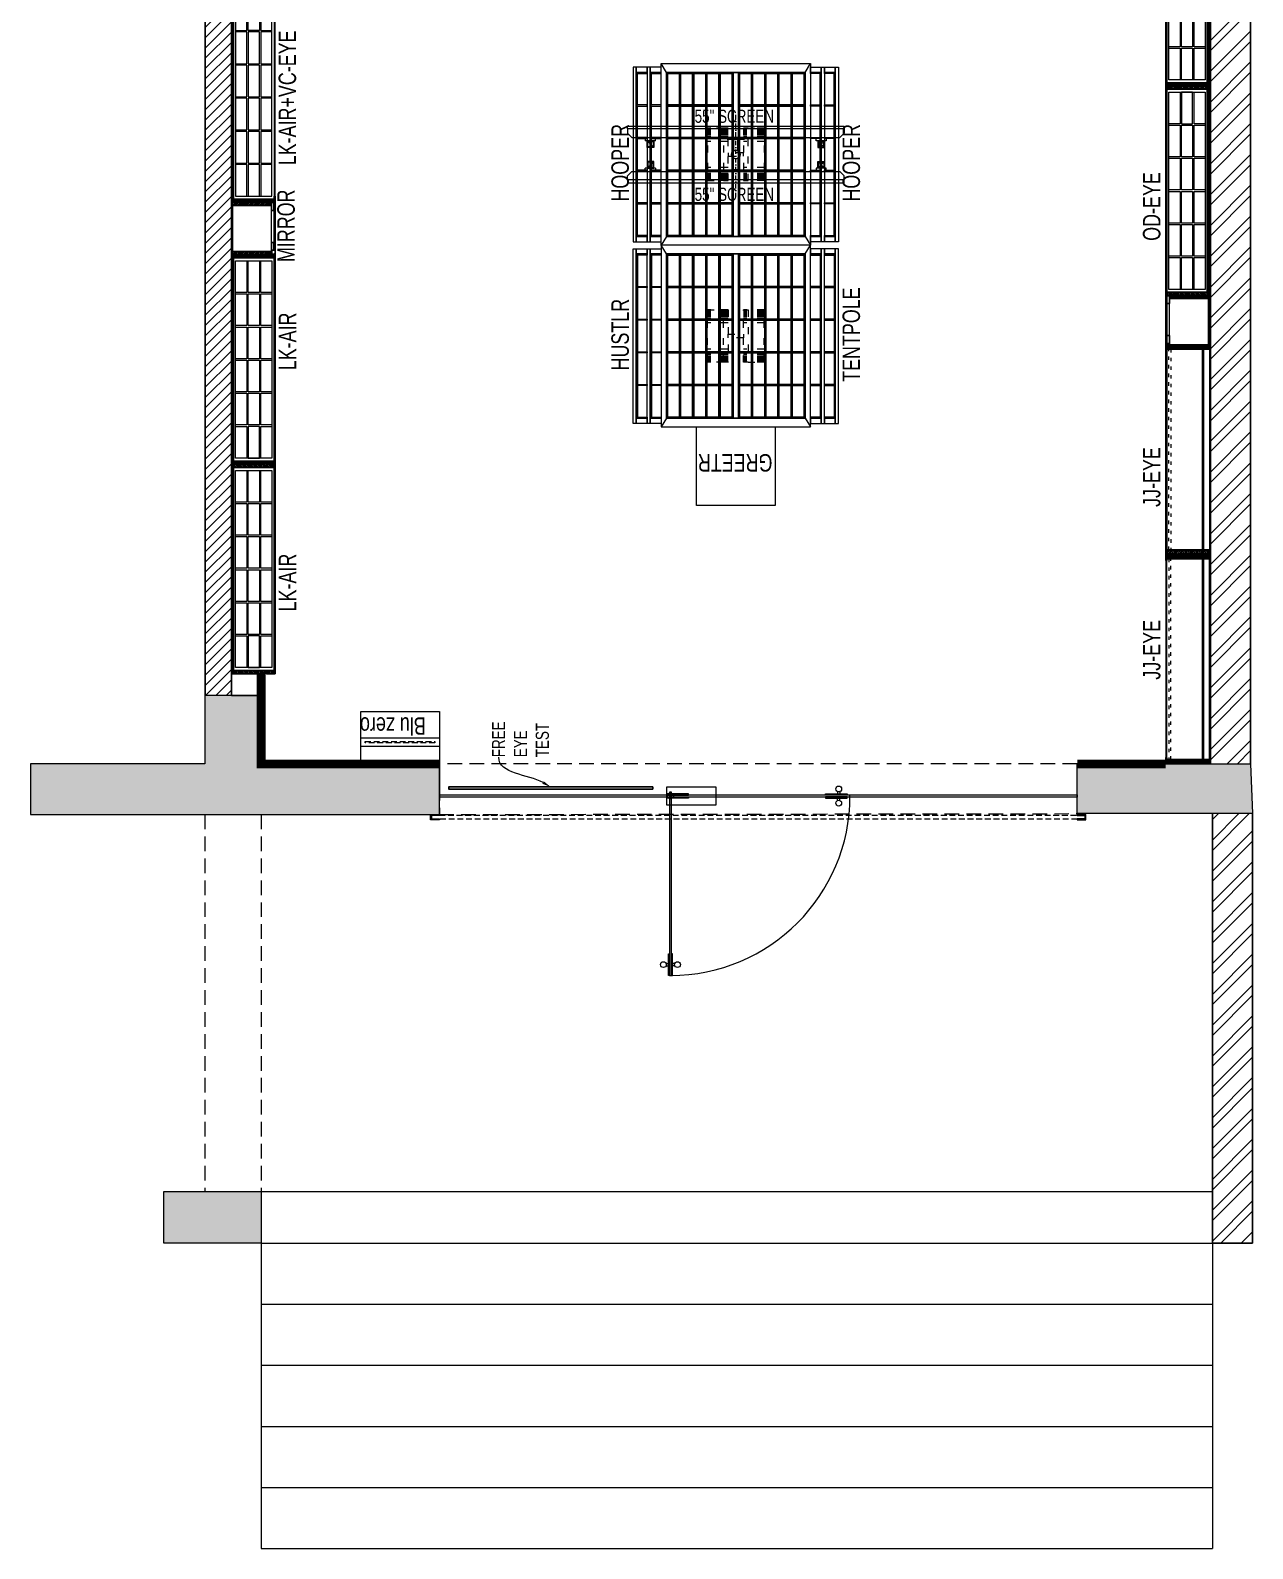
# Model space of a CAD drawing. Header units: feet. Extents: x 7095689 to 7102685, y -5286625 to -5269918.
# Drawn here: x 7095689 to 7102685, y -5286625 to -5277931 of the extents above; entities that cross this region are included whole.
import ezdxf
from ezdxf import colors
from ezdxf.entities.mleader import LeaderData, LeaderLine
from ezdxf.math import Vec2, Vec3

# ---------------------------------------------------------------- set-up
doc = ezdxf.new("R2010")
doc.units = ezdxf.units.FT
doc.header["$LTSCALE"] = 33
doc.header["$MEASUREMENT"] = 0
for name, pattern in [('ACAD_ISO03W100', [30, 12, -18]), ('D10_DASHED', [0.75, 0.5, -0.25]), ('DASHDOT2', [0.5, 0.25, -0.125, 0, -0.125]), ('HIDDEN', [9.525, 6.35, -3.175]), ('HIDDENX2', [0.75, 0.5, -0.25])]:
    doc.linetypes.add(name, pattern=pattern)
for name, color, linetype, lineweight in [('A-COL', 243, 'Continuous', 9), ('A-Glazing', 4, 'Continuous', 20), ('A-shutter', 8, 'Continuous', 18), ('A-STAIR', 6, 'Continuous', 5), ('beam', 90, 'Continuous', 9), ('column hatch', 5, 'Continuous', 0), ('Glazing', 141, 'Continuous', 15), ('LENS-DIM', 252, 'Continuous', 5), ('LENS-FURNITURE', 13, 'Continuous', 9), ('LENS-TEXT', 31, 'Continuous', 5), ('LENS_DIMENSION', 193, 'Continuous', 0), ('LENS_TEXT', 31, 'Continuous', 5), ('LK-EQPMT', 3, 'Continuous', 18), ('LK-FF&E FLOOR', 1, 'Continuous', 9), ('LK-FF&E WALL', 1, 'Continuous', 9), ('LK-IT', 3, 'Continuous', 18), ('LK-MIRROR', 133, 'Continuous', 13), ('LN-ELEVATION-1', 81, 'Continuous', 25), ('LN-ELEVATION-2', 103, 'Continuous', 20), ('LN-ELEVATION-3', 125, 'Continuous', 18), ('LN-ELEVATION-4', 145, 'Continuous', 13), ('LN-ELEVATION-5', 167, 'Continuous', 5), ('LN-HATCH', 251, 'Continuous', 0), ('PLANO-TXT', 252, 'Continuous', 5), ('rolling shutter', 1, 'Continuous', 5)]:
    doc.layers.add(name, color=color, linetype=linetype, lineweight=lineweight)
doc.layers.add('A-WALL', color=1, linetype='Continuous')
doc.styles.add('LK TXT', font='GILC____.TTF', dxfattribs={"height": 100})
doc.styles.get("Standard").update_dxf_attribs({"font": 'GILC____.TTF'})
pattern_1 = [(45, (7858054.0837, 3504049.203), (-4.4901280605, 4.4901280605), [])]

# ---------------------------------------------------------------- blocks, each defined once
blk = doc.blocks.new('*U46')
at = {"layer": 'A-shutter', "color": 5, "ltscale": 10}
for points in [[(41038450.5, -1561539.2), (41038450.5, -1561544.2), (41038405.5, -1561544.2), (41038405.5, -1561564.2), (41038450.5, -1561564.2), (41038450.5, -1561569.2), (41038400.5, -1561569.2), (41038400.5, -1561539.2)], [(41042101.5, -1561539.2), (41042101.5, -1561544.2), (41042146.5, -1561544.2), (41042146.5, -1561564.2), (41042101.5, -1561564.2), (41042101.5, -1561569.2), (41042151.5, -1561569.2), (41042151.5, -1561539.2)]]:
    blk.add_lwpolyline(points, close=True, dxfattribs=at)
at = {"layer": 'A-shutter', "color": 5, "linetype": 'HIDDENX2', "ltscale": 2}
blk.add_lwpolyline([(41038405.5, -1561544.2), (41038405.5, -1561564.2), (41042146.5, -1561564.2), (41042146.5, -1561544.2)], close=True, dxfattribs=at)
blk = doc.blocks.new('A$C3e6d6f2c')
at = {"layer": 'column hatch'}
h = blk.add_hatch(color=8, dxfattribs=at)
h.dxf.hatch_style = 1
h.paths.add_polyline_path([(-856.9, 11289.4), (-1176.9, 11289.4), (-1176.9, 10613.4), (-856.9, 10613.4)])
h.paths.add_polyline_path([(-856.9, 5177.4), (-1176.9, 5177.4), (-1176.9, 4502.4), (-856.9, 4502.4)])
h.paths.add_polyline_path([(-856.9, -923.6), (-856.9, -531.6), (-1178.9, -531.6), (-1178.9, -923.6), (-2177.9, -923.6), (-2177.9, -1213.6), (163.1, -1213.6), (163.1, -923.6)])
h.paths.add_polyline_path([(-856.9, -3667.6), (-856.9, -3372.6), (-1413.9, -3372.6), (-1413.9, -3667.6), (-1178.9, -3667.6)])
h.paths.add_polyline_path([(4581.1, -1208.6), (4818.5, -1208.6), (4807.1, -923.6), (4577.1, -923.6), (3814.1, -923.6), (3814.1, -1208.6), (3933.9, -1208.4), (3933.9, -1208.6)])
at = {"layer": 'LN-HATCH'}
h = blk.add_hatch(dxfattribs=at)
h.set_pattern_fill('ANSI32', color=256, scale=333, angle=180)
h.set_pattern_definition([(225, (-7165569.34, 5284771.45), (88.2999593, -88.2999593), []), (225, (-7165628.21, 5284771.45), (88.2999593, -88.2999593), [])])
h.paths.add_polyline_path([(4818.5, -1208.6), (4588.5, -1208.6), (4588.5, -3667.6), (4818.5, -3667.6)])
h.paths.add_polyline_path([(4807.1, 11289.4), (4577.1, 11289.4), (4577.1, -923.6), (4807.1, -923.6)])
h = blk.add_hatch(dxfattribs=at)
h.set_pattern_fill('ANSI31', color=256, scale=333, angle=180)
h.set_pattern_definition([(225, (-7165569.345, 5284771.454), (29.43331977, -29.43331977), [])])
h.paths.add_polyline_path([(-1026.9, 4502.4), (-1176.9, 4502.4), (-1176.9, -531.6), (-1026.9, -531.6)])
h.paths.add_polyline_path([(-1026.9, 10613.4), (-1176.9, 10613.4), (-1176.9, 5177.4), (-1026.9, 5177.4)])
at = {"layer": 'A-COL'}
for points in [[(163.1, -923.6), (-856.9, -923.6), (-856.9, -531.6), (-1178.9, -531.6), (-1178.9, -923.6), (-2177.9, -923.6), (-2177.9, -1213.6), (163.1, -1213.6)], [(3814.1, -1208.6), (3814.1, -923.6), (4577.1, -923.6), (4807.1, -923.6), (4818.5, -1208.6), (4581.1, -1208.6)], [(-1413.9, -3372.6), (-856.9, -3372.6), (-856.9, -3667.6), (-1178.9, -3667.6), (-1413.9, -3667.6)]]:
    blk.add_lwpolyline(points, close=True, dxfattribs=at)
at = {"layer": 'A-Glazing'}
blk.add_lwpolyline([(163.1, -1101.7), (3814.1, -1101.7), (3814.1, -1113.7), (163.1, -1113.7)], close=True, dxfattribs=at)
at = {"layer": 'A-STAIR', "linetype": 'HIDDEN', "ltscale": 200}
blk.add_line((-856.9, -3372.6), (4588.5, -3372.6), dxfattribs=at)
at = {"layer": 'A-STAIR'}
for p, q in [((-856.9, -3667.6), (4818.5, -3667.6)), ((-856.9, -3667.6), (-856.9, -5417.6)), ((4588.5, -3667.6), (4588.5, -5417.6)), ((-856.9, -4017.6), (4588.5, -4017.6)), ((-856.9, -4367.6), (4588.5, -4367.6)), ((-856.9, -4717.6), (4588.5, -4717.6)), ((-856.9, -5067.6), (4588.5, -5067.6)), ((-856.9, -5417.6), (4588.5, -5417.6))]:
    blk.add_line(p, q, dxfattribs=at)
at = {"layer": 'A-WALL'}
for p, q in [((4577.1, -923.6), (4577.1, 11289.4)), ((4807.1, -923.6), (4807.1, 11289.4)), ((-1176.9, 4502.4), (-1176.9, -531.6)), ((-1176.9, -531.6), (-1176.9, 4502.4)), ((-1026.9, -531.6), (-1026.9, 4502.4)), ((4588.5, -3667.6), (4588.5, -1208.6)), ((4818.5, -3667.6), (4818.5, -1208.6)), ((4588.5, -3667.6), (4818.5, -3667.6))]:
    blk.add_line(p, q, dxfattribs=at)
at = {"layer": 'beam', "linetype": 'HIDDEN', "ltscale": 0.4}
for p, q in [((-1178.9, -1213.6), (-1178.9, -3372.6)), ((-856.9, -1213.6), (-856.9, -3372.6))]:
    blk.add_line(p, q, dxfattribs=at)
blk.add_lwpolyline([(3814.1, -923.6), (163.1, -923.6), (163.1, -1213.6), (3814.1, -1208.6)], close=True, dxfattribs=at)
at = {"layer": 'rolling shutter'}
blk.add_blockref('*U46', (-41038287.3, 1560325.6), dxfattribs=at)
blk = doc.blocks.new('A$C3279b96f')
at = {"layer": 'LENS-DIM', "color": 2}
blk.add_lwpolyline([(2308.7, -10611.8), (2308.7, -748.6), (-3295.3, -748.6), (-3295.3, -4510.8), (-3125.3, -4510.8), (-3125.3, -5185.8), (-3295.3, -5185.8), (-3295.3, -10219.8), (-3125.3, -10219.8), (-3125.3, -10611.8), (-2105.3, -10611.8), (-2105.3, -10789.9), (1545.7, -10789.9), (1545.7, -10611.8)], close=True, dxfattribs=at)
blk.add_blockref('A$C3e6d6f2c', (-2268.4, -9688.2), dxfattribs=at)
blk = doc.blocks.new('VC HD 1200')
at = {"layer": 'LN-HATCH', "ltscale": 0.5}
h = blk.add_hatch(dxfattribs=at)
h.set_pattern_fill('ANSI31', color=256, scale=2)
h.set_pattern_definition([(45, (3760859.753, 1795248.936), (-4.490128061, 4.490128061), [])])
h.paths.add_polyline_path([(-1200, 250), (-1200, 60), (-1194, 60), (-1194, 50), (-1200, 50), (-1200, 6), (-1182, 6), (-1182, 250)])
h = blk.add_hatch(dxfattribs=at)
h.set_pattern_fill('ANSI31', color=256, scale=2)
h.set_pattern_definition(pattern_1)
h.paths.add_polyline_path([(0, 250), (0, 60), (-6, 60), (-6, 50), (0, 50), (0, 6), (-18, 6), (-18, 250)])
h = blk.add_hatch(dxfattribs=at)
h.set_pattern_fill('ANSI31', color=256, scale=2)
h.set_pattern_definition([(45, (7858047.0837, 3504049.203), (-4.4901280605, 4.4901280605), [])])
h.paths.add_polyline_path([(-1165, 6), (-1165, 0), (-1200, 0), (-1200, 6)])
h = blk.add_hatch(dxfattribs=at)
h.set_pattern_fill('ANSI31', color=256, scale=2)
h.set_pattern_definition(pattern_1)
h.paths.add_polyline_path([(-28, 6), (-28, 0), (0, 0), (0, 6)])
at = {"layer": 'LN-ELEVATION-1', "ltscale": 0.5}
for points in [[(-1200, 250), (-1200, 60), (-1194, 60), (-1194, 50), (-1200, 50), (-1200, 6), (-1182, 6), (-1182, 250)], [(-18, 238), (-1182, 238), (-1182, 244), (-18, 244)], [(0, 250), (0, 60), (-6, 60), (-6, 50), (0, 50), (0, 6), (-18, 6), (-18, 250)], [(-1165, 6), (-1165, 0), (-1200, 0), (-1200, 6)], [(-35, 6), (-35, 0), (0, 0), (0, 6)]]:
    blk.add_lwpolyline(points, close=True, dxfattribs=at)
at = {"layer": 'LN-ELEVATION-3', "ltscale": 0.5}
for p, q in [((-1182, 250), (-18, 250)), ((-1165, 6), (-35, 6)), ((-35, 0), (-1165, 0))]:
    blk.add_line(p, q, dxfattribs=at)
for points in [[(-1165, 226), (-35, 226), (-35, 18), (-1165, 18)], [(-1165, 226), (-983.3, 226), (-983.3, 162), (-1165, 162)], [(-975.3, 226), (-793.7, 226), (-793.7, 162), (-975.3, 162)], [(-785.7, 226), (-604, 226), (-604, 162), (-785.7, 162)], [(-596, 226), (-414.3, 226), (-414.3, 162), (-596, 162)], [(-406.3, 226), (-224.7, 226), (-224.7, 162), (-406.3, 162)], [(-216.7, 226), (-35, 226), (-35, 162), (-216.7, 162)], [(-1165, 90), (-983.3, 90), (-983.3, 154), (-1165, 154)], [(-975.3, 154), (-793.7, 154), (-793.7, 90), (-975.3, 90)], [(-785.7, 154), (-604, 154), (-604, 90), (-785.7, 90)], [(-596, 154), (-414.3, 154), (-414.3, 90), (-596, 90)], [(-406.3, 154), (-224.7, 154), (-224.7, 90), (-406.3, 90)], [(-216.7, 154), (-35, 154), (-35, 90), (-216.7, 90)], [(-1165, 82), (-983.3, 82), (-983.3, 18), (-1165, 18)], [(-975.3, 82), (-793.7, 82), (-793.7, 18), (-975.3, 18)], [(-785.7, 82), (-604, 82), (-604, 18), (-785.7, 18)], [(-596, 82), (-414.3, 82), (-414.3, 18), (-596, 18)], [(-406.3, 82), (-224.7, 82), (-224.7, 18), (-406.3, 18)], [(-216.7, 82), (-35, 82), (-35, 18), (-216.7, 18)]]:
    blk.add_lwpolyline(points, close=True, dxfattribs=at)
blk = doc.blocks.new('JJ SH 1200')
at = {"layer": 'LN-HATCH', "ltscale": 0.5}
h = blk.add_hatch(dxfattribs=at)
h.set_pattern_fill('ANSI31', color=256, scale=2)
h.set_pattern_definition([(45, (4097187.331, 1708800.267), (-4.4901280605, 4.4901280605), [])])
h.paths.add_polyline_path([(792.1, 220), (792.1, 30), (786.1, 30), (786.1, 20), (792.1, 20), (792.1, -24), (767.1, -24), (767.1, 220)])
h.paths.add_polyline_path([(-382.9, 180), (767.1, 180), (767.1, 186), (-382.9, 186)])
h.paths.add_polyline_path([(757.1, -24), (757.1, -30), (792.1, -30), (792.1, -24)])
h.paths.add_polyline_path([(-407.9, 220), (-407.9, 30), (-401.9, 30), (-401.9, 20), (-407.9, 20), (-407.9, -24), (-382.9, -24), (-382.9, 220)])
h.paths.add_polyline_path([(-372.9, -24), (-372.9, -30), (-407.9, -30), (-407.9, -24)])
at = {"layer": 'LN-ELEVATION-1', "ltscale": 0.5}
for points in [[(-407.9, 220), (-407.9, 30), (-401.9, 30), (-401.9, 20), (-407.9, 20), (-407.9, -24), (-382.9, -24), (-382.9, 220)], [(-382.9, 180), (767.1, 180), (767.1, 186), (-382.9, 186)], [(792.1, 220), (792.1, 30), (786.1, 30), (786.1, 20), (792.1, 20), (792.1, -24), (767.1, -24), (767.1, 220)], [(-372.9, -24), (-372.9, -30), (-407.9, -30), (-407.9, -24)], [(757.1, -24), (757.1, -30), (792.1, -30), (792.1, -24)]]:
    blk.add_lwpolyline(points, close=True, dxfattribs=at)
at = {"layer": 'LN-ELEVATION-3', "ltscale": 0.5}
for p, q in [((767.1, 220), (-382.9, 220)), ((757.1, -24), (-372.9, -24)), ((-372.9, -30), (757.1, -30))]:
    blk.add_line(p, q, dxfattribs=at)
at = {"layer": 'LN-ELEVATION-4', "linetype": 'ACAD_ISO03W100', "ltscale": 0.05}
blk.add_lwpolyline([(767.1, 0), (-382.9, 0), (-382.9, -12), (767.1, -12)], close=True, dxfattribs=at)
blk = doc.blocks.new('ffgd')
at = {"layer": 'LN-ELEVATION-4', "linetype": 'ACAD_ISO03W100', "ltscale": 0.1}
blk.add_lwpolyline([(0, 47.3), (0, -41.5), (-20, -41.5), (-20, 47.3)], close=True, dxfattribs=at)
at = {"layer": 'LN-ELEVATION-5', "linetype": 'ACAD_ISO03W100', "ltscale": 0.1}
for p, q in [((-159.9, 165.7), (-159.9, 47.3)), ((-159.7, 165.7), (-159.7, 47.3)), ((-159.4, 165.7), (-159.4, 47.3)), ((-159, 165.7), (-159, 47.3)), ((-158.5, 165.7), (-158.5, 47.3)), ((-157.9, 165.7), (-157.9, 47.3)), ((-157.1, 165.7), (-157.1, 47.3)), ((-156.1, 165.7), (-156.1, 47.3)), ((-154.1, 165.7), (-154.1, 47.3)), ((-151.1, 165.7), (-151.1, 47.3)), ((-146.1, 165.7), (-146.1, 47.3)), ((-141.1, 165.7), (-141.1, 47.3)), ((-135.1, 165.7), (-135.1, 47.3)), ((-128.1, 165.7), (-128.1, 47.3)), ((-120.1, 165.7), (-120.1, 47.3)), ((-111.1, 165.7), (-111.1, 47.3)), ((-102.1, 165.7), (-102.1, 47.3)), ((-85, 165.7), (-85, 47.3)), ((65, 165.7), (65, 47.3)), ((82.1, 165.7), (82.1, 47.3)), ((91.1, 165.7), (91.1, 47.3)), ((100.1, 165.7), (100.1, 47.3)), ((108.1, 165.7), (108.1, 47.3)), ((115.1, 165.7), (115.1, 47.3)), ((121.1, 165.7), (121.1, 47.3)), ((126.1, 165.7), (126.1, 47.3)), ((131.1, 165.7), (131.1, 47.3)), ((134.1, 165.7), (134.1, 47.3)), ((136.1, 165.7), (136.1, 47.3)), ((137.1, 165.7), (137.1, 47.3)), ((137.9, 165.7), (137.9, 47.3)), ((138.5, 165.7), (138.5, 47.3)), ((139, 165.7), (139, 47.3)), ((139.4, 165.7), (139.4, 47.3)), ((139.7, 165.7), (139.7, 47.3)), ((139.9, 165.7), (139.9, 47.3)), ((-159.9, -41.5), (-159.9, -159.9)), ((-159.7, -41.5), (-159.7, -159.9)), ((-159.4, -41.5), (-159.4, -159.9)), ((-159, -41.5), (-159, -159.9)), ((-158.5, -41.5), (-158.5, -159.9)), ((-157.9, -41.5), (-157.9, -159.9)), ((-157.1, -41.5), (-157.1, -159.9)), ((-156.1, -41.5), (-156.1, -159.9)), ((-154.1, -41.5), (-154.1, -159.9)), ((-151.1, -41.5), (-151.1, -159.9)), ((-146.1, -41.5), (-146.1, -159.9)), ((-141.1, -41.5), (-141.1, -159.9)), ((-135.1, -41.5), (-135.1, -159.9)), ((-128.1, -41.5), (-128.1, -159.9)), ((-120.1, -41.5), (-120.1, -159.9)), ((-111.1, -41.5), (-111.1, -159.9)), ((-102.1, -41.5), (-102.1, -159.9)), ((-85, -41.5), (-85, -159.9)), ((65, -41.5), (65, -159.9)), ((82.1, -41.5), (82.1, -159.9)), ((91.1, -41.5), (91.1, -159.9)), ((100.1, -41.5), (100.1, -159.9)), ((108.1, -41.5), (108.1, -159.9)), ((115.1, -41.5), (115.1, -159.9)), ((121.1, -41.5), (121.1, -159.9)), ((126.1, -41.5), (126.1, -159.9)), ((131.1, -41.5), (131.1, -159.9)), ((134.1, -41.5), (134.1, -159.9)), ((136.1, -41.5), (136.1, -159.9)), ((137.1, -41.5), (137.1, -159.9)), ((137.9, -41.5), (137.9, -159.9)), ((138.5, -41.5), (138.5, -159.9)), ((139, -41.5), (139, -159.9)), ((139.4, -41.5), (139.4, -159.9)), ((139.7, -41.5), (139.7, -159.9)), ((139.9, -41.5), (139.9, -159.9))]:
    blk.add_line(p, q, dxfattribs=at)
for points in [[(140, 73), (140, 165.7), (-160, 165.7), (-160, 73)], [(140, -67.1), (140, -159.9), (-160, -159.9), (-160, -67.1)]]:
    blk.add_lwpolyline(points, dxfattribs=at)
for points in [[(140, 73), (140, 47.3), (-160, 47.3), (-160, 73)], [(140, -41.5), (140, -67.1), (-160, -67.1), (-160, -41.5)]]:
    blk.add_lwpolyline(points, close=True, dxfattribs=at)
blk = doc.blocks.new('EURO 1040 x 1175')
at = {"layer": 'LN-ELEVATION-1'}
for points in [[(-470, -327.4), (470, -327.4), (470, 467.6), (-470, 467.6)], [(-470, 85.1), (470, 85.1), (470, 467.6), (-470, 467.6)], [(-283.2, 85.1), (-277.2, 85.1), (-277.2, 467.6), (-283.2, 467.6)], [(-96.4, 85.1), (-90.4, 85.1), (-90.4, 467.6), (-96.4, 467.6)], [(90.4, 85.1), (96.4, 85.1), (96.4, 467.6), (90.4, 467.6)], [(277.2, 85.1), (283.2, 85.1), (283.2, 467.6), (277.2, 467.6)], [(-470, 386.6), (-283.2, 386.6), (-283.2, 392.6), (-470, 392.6)], [(-277.2, 386.6), (-96.4, 386.6), (-96.4, 392.6), (-277.2, 392.6)], [(-90.4, 386.6), (90.4, 386.6), (90.4, 392.6), (-90.4, 392.6)], [(96.4, 386.6), (277.2, 386.6), (277.2, 392.6), (96.4, 392.6)], [(283.2, 386.6), (470, 386.6), (470, 392.6), (283.2, 392.6)], [(-470, 311.2), (-283.2, 311.2), (-283.2, 317.2), (-470, 317.2)], [(-277.2, 311.2), (-96.4, 311.2), (-96.4, 317.2), (-277.2, 317.2)], [(-90.4, 311.2), (90.4, 311.2), (90.4, 317.2), (-90.4, 317.2)], [(96.4, 311.2), (277.2, 311.2), (277.2, 317.2), (96.4, 317.2)], [(283.2, 311.2), (470, 311.2), (470, 317.2), (283.2, 317.2)], [(-470, 235.8), (-283.2, 235.8), (-283.2, 241.8), (-470, 241.8)], [(-277.2, 235.8), (-96.4, 235.8), (-96.4, 241.8), (-277.2, 241.8)], [(-90.4, 235.8), (90.4, 235.8), (90.4, 241.8), (-90.4, 241.8)], [(96.4, 235.8), (277.2, 235.8), (277.2, 241.8), (96.4, 241.8)], [(283.2, 235.8), (470, 235.8), (470, 241.8), (283.2, 241.8)], [(-470, 160.4), (-283.2, 160.4), (-283.2, 166.4), (-470, 166.4)], [(-277.2, 160.4), (-96.4, 160.4), (-96.4, 166.4), (-277.2, 166.4)], [(-90.4, 160.4), (90.4, 160.4), (90.4, 166.4), (-90.4, 166.4)], [(96.4, 160.4), (277.2, 160.4), (277.2, 166.4), (96.4, 166.4)], [(283.2, 160.4), (470, 160.4), (470, 166.4), (283.2, 166.4)], [(-470, 85.1), (470, 85.1), (470, 55.1), (-470, 55.1)], [(-470, 55.1), (470, 55.1), (470, -327.4), (-470, -327.4)], [(-283.2, 55.1), (-277.2, 55.1), (-277.2, -327.4), (-283.2, -327.4)], [(-96.4, 55.1), (-90.4, 55.1), (-90.4, -327.4), (-96.4, -327.4)], [(90.4, 55.1), (96.4, 55.1), (96.4, -327.4), (90.4, -327.4)], [(277.2, 55.1), (283.2, 55.1), (283.2, -327.4), (277.2, -327.4)], [(-470, -20.3), (-283.2, -20.3), (-283.2, -26.3), (-470, -26.3)], [(-277.2, -20.3), (-96.4, -20.3), (-96.4, -26.3), (-277.2, -26.3)], [(-90.4, -20.3), (90.4, -20.3), (90.4, -26.3), (-90.4, -26.3)], [(96.4, -20.3), (277.2, -20.3), (277.2, -26.3), (96.4, -26.3)], [(283.2, -20.3), (470, -20.3), (470, -26.3), (283.2, -26.3)], [(-470, -95.7), (-283.2, -95.7), (-283.2, -101.7), (-470, -101.7)], [(-470, -171.1), (-283.2, -171.1), (-283.2, -177.1), (-470, -177.1)], [(-277.2, -95.7), (-96.4, -95.7), (-96.4, -101.7), (-277.2, -101.7)], [(-277.2, -171.1), (-96.4, -171.1), (-96.4, -177.1), (-277.2, -177.1)], [(-90.4, -95.7), (90.4, -95.7), (90.4, -101.7), (-90.4, -101.7)], [(-90.4, -171.1), (90.4, -171.1), (90.4, -177.1), (-90.4, -177.1)], [(96.4, -95.7), (277.2, -95.7), (277.2, -101.7), (96.4, -101.7)], [(96.4, -171.1), (277.2, -171.1), (277.2, -177.1), (96.4, -177.1)], [(283.2, -95.7), (470, -95.7), (470, -101.7), (283.2, -101.7)], [(283.2, -171.1), (470, -171.1), (470, -177.1), (283.2, -177.1)], [(-470, -246.4), (-283.2, -246.4), (-283.2, -252.4), (-470, -252.4)], [(-277.2, -246.4), (-96.4, -246.4), (-96.4, -252.4), (-277.2, -252.4)], [(-90.4, -246.4), (90.4, -246.4), (90.4, -252.4), (-90.4, -252.4)], [(96.4, -246.4), (277.2, -246.4), (277.2, -252.4), (96.4, -252.4)], [(283.2, -246.4), (470, -246.4), (470, -252.4), (283.2, -252.4)]]:
    blk.add_lwpolyline(points, close=True, dxfattribs=at)
for points in [[(-283.2, 461.6), (-464, 461.6), (-464, 317.2)], [(-96.4, 461.6), (-277.2, 461.6)], [(90.4, 461.6), (-90.4, 461.6)], [(277.2, 461.6), (96.4, 461.6)], [(464, 317.2), (464, 461.6), (283.2, 461.6)], [(-464, 311.2), (-464, 241.8)], [(464, 241.8), (464, 311.2)], [(-464, 235.8), (-464, 166.4)], [(464, 166.4), (464, 235.8)], [(-464, 160.4), (-464, 91.1), (-283.2, 91.1)], [(-277.2, 91.1), (-96.4, 91.1)], [(-90.4, 91.1), (90.4, 91.1)], [(96.4, 91.1), (277.2, 91.1)], [(283.2, 91.1), (464, 91.1), (464, 160.4)], [(-464, -20.3), (-464, 49.1), (-283.2, 49.1)], [(-277.2, 49.1), (-96.4, 49.1)], [(-90.4, 49.1), (90.4, 49.1)], [(96.4, 49.1), (277.2, 49.1)], [(283.2, 49.1), (464, 49.1), (464, -20.3)], [(-464, -95.7), (-464, -26.3)], [(464, -26.3), (464, -95.7)], [(-464, -171.1), (-464, -101.7)], [(464, -101.7), (464, -171.1)], [(-283.2, -321.4), (-464, -321.4), (-464, -177.1)], [(464, -177.1), (464, -321.4), (283.2, -321.4)], [(-96.4, -321.4), (-277.2, -321.4)], [(90.4, -321.4), (-90.4, -321.4)], [(277.2, -321.4), (96.4, -321.4)]]:
    blk.add_lwpolyline(points, dxfattribs=at)
at = {"layer": 'LN-ELEVATION-2'}
blk.add_lwpolyline([(-520, -357.4), (520, -357.4), (520, 497.6), (-520, 497.6)], close=True, dxfattribs=at)
for points in [[(-470, 467.6), (-520, 497.6)], [(470, 467.6), (520, 497.6)], [(-470, -327.4), (-520, -357.4)], [(470, -327.4), (520, -357.4)]]:
    blk.add_lwpolyline(points, dxfattribs=at)
at = {"layer": 'LN-ELEVATION-3'}
for points in [[(-500, 559.6), (500, 559.6), (500, 577.6), (-500, 577.6)], [(-500, 497.6), (-470, 497.6), (-470, 559.6), (-500, 559.6)], [(470, 497.6), (500, 497.6), (500, 559.6), (470, 559.6)], [(-500, -357.4), (-470, -357.4), (-470, -419.4), (-500, -419.4)], [(-500, -419.4), (500, -419.4), (500, -437.4), (-500, -437.4)], [(470, -357.4), (500, -357.4), (500, -419.4), (470, -419.4)]]:
    blk.add_lwpolyline(points, close=True, dxfattribs=at)
at = {"layer": 'LN-ELEVATION-4'}
for points in [[(-500, 639.6), (500, 639.6), (500, 657.6), (-500, 657.6)], [(-500, 577.6), (-470, 577.6), (-470, 639.6), (-500, 639.6)], [(470, 577.6), (500, 577.6), (500, 639.6), (470, 639.6)], [(-470, 497.6), (-464, 497.6), (-464, 559.6), (-470, 559.6)], [(-464, 553.6), (-283.2, 553.6), (-283.2, 559.6), (-464, 559.6)], [(-283.2, 497.6), (-277.2, 497.6), (-277.2, 559.6), (-283.2, 559.6)], [(-277.2, 553.6), (-96.4, 553.6), (-96.4, 559.6), (-277.2, 559.6)], [(-96.4, 497.6), (-90.4, 497.6), (-90.4, 559.6), (-96.4, 559.6)], [(-90.4, 553.6), (90.4, 553.6), (90.4, 559.6), (-90.4, 559.6)], [(90.4, 497.6), (96.4, 497.6), (96.4, 559.6), (90.4, 559.6)], [(96.4, 553.6), (277.2, 553.6), (277.2, 559.6), (96.4, 559.6)], [(277.2, 497.6), (283.2, 497.6), (283.2, 559.6), (277.2, 559.6)], [(283.2, 553.6), (464, 553.6), (464, 559.6), (283.2, 559.6)], [(464, 497.6), (470, 497.6), (470, 559.6), (464, 559.6)], [(-470, -357.4), (-464, -357.4), (-464, -419.4), (-470, -419.4)], [(-464, -413.4), (-283.2, -413.4), (-283.2, -419.4), (-464, -419.4)], [(-283.2, -357.4), (-277.2, -357.4), (-277.2, -419.4), (-283.2, -419.4)], [(-277.2, -413.4), (-96.4, -413.4), (-96.4, -419.4), (-277.2, -419.4)], [(-96.4, -357.4), (-90.4, -357.4), (-90.4, -419.4), (-96.4, -419.4)], [(-90.4, -413.4), (90.4, -413.4), (90.4, -419.4), (-90.4, -419.4)], [(90.4, -357.4), (96.4, -357.4), (96.4, -419.4), (90.4, -419.4)], [(96.4, -413.4), (277.2, -413.4), (277.2, -419.4), (96.4, -419.4)], [(277.2, -357.4), (283.2, -357.4), (283.2, -419.4), (277.2, -419.4)], [(283.2, -413.4), (464, -413.4), (464, -419.4), (283.2, -419.4)], [(464, -357.4), (470, -357.4), (470, -419.4), (464, -419.4)], [(-500, -437.4), (-470, -437.4), (-470, -499.4), (-500, -499.4)], [(-500, -499.4), (500, -499.4), (500, -517.4), (-500, -517.4)], [(470, -437.4), (500, -437.4), (500, -499.4), (470, -499.4)]]:
    blk.add_lwpolyline(points, close=True, dxfattribs=at)
at = {"layer": 'LN-ELEVATION-5'}
for points in [[(-470, 577.6), (-464, 577.6), (-464, 639.6), (-470, 639.6)], [(-464, 633.6), (-283.2, 633.6), (-283.2, 639.6), (-464, 639.6)], [(-283.2, 577.6), (-277.2, 577.6), (-277.2, 639.6), (-283.2, 639.6)], [(-277.2, 633.6), (-96.4, 633.6), (-96.4, 639.6), (-277.2, 639.6)], [(-96.4, 577.6), (-90.4, 577.6), (-90.4, 639.6), (-96.4, 639.6)], [(-90.4, 633.6), (90.4, 633.6), (90.4, 639.6), (-90.4, 639.6)], [(90.4, 577.6), (96.4, 577.6), (96.4, 639.6), (90.4, 639.6)], [(96.4, 633.6), (277.2, 633.6), (277.2, 639.6), (96.4, 639.6)], [(277.2, 577.6), (283.2, 577.6), (283.2, 639.6), (277.2, 639.6)], [(283.2, 633.6), (464, 633.6), (464, 639.6), (283.2, 639.6)], [(464, 577.6), (470, 577.6), (470, 639.6), (464, 639.6)], [(-470, -437.4), (-464, -437.4), (-464, -499.4), (-470, -499.4)], [(-464, -493.4), (-283.2, -493.4), (-283.2, -499.4), (-464, -499.4)], [(-283.2, -437.4), (-277.2, -437.4), (-277.2, -499.4), (-283.2, -499.4)], [(-277.2, -493.4), (-96.4, -493.4), (-96.4, -499.4), (-277.2, -499.4)], [(-96.4, -437.4), (-90.4, -437.4), (-90.4, -499.4), (-96.4, -499.4)], [(-90.4, -493.4), (90.4, -493.4), (90.4, -499.4), (-90.4, -499.4)], [(90.4, -437.4), (96.4, -437.4), (96.4, -499.4), (90.4, -499.4)], [(96.4, -493.4), (277.2, -493.4), (277.2, -499.4), (96.4, -499.4)], [(277.2, -437.4), (283.2, -437.4), (283.2, -499.4), (277.2, -499.4)], [(283.2, -493.4), (464, -493.4), (464, -499.4), (283.2, -499.4)], [(464, -437.4), (470, -437.4), (470, -499.4), (464, -499.4)]]:
    blk.add_lwpolyline(points, close=True, dxfattribs=at)
at = {"layer": 'LENS-DIM'}
blk.add_blockref('ffgd', (10, 67.1), dxfattribs=at)
blk = doc.blocks.new('55INCH')
at = {"layer": 'LK-EQPMT', "ltscale": 12}
for p, q in [((2111558.8, 1135690.5), (2111583.2, 1135690.5)), ((2111583.2, 1135690.5), (2111607.7, 1135666)), ((2111607.7, 1134473.9), (2111607.7, 1135666)), ((2111607.7, 1135587.9), (2111627.2, 1135587.9)), ((2111627.2, 1135529.3), (2111607.7, 1135529.3)), ((2111627.2, 1135587.9), (2111627.2, 1135529.3)), ((2111627.2, 1134610.6), (2111607.7, 1134610.6)), ((2111627.2, 1134610.6), (2111627.2, 1134552)), ((2111583.2, 1134449.5), (2111607.7, 1134473.9)), ((2111607.7, 1134552), (2111627.2, 1134552)), ((2111558.8, 1134449.5), (2111583.2, 1134449.5))]:
    blk.add_line(p, q, dxfattribs=at)
at = {"layer": 'LK-EQPMT'}
for p, q in [((2111661.6, 1135543.3), (2111631, 1135573.9)), ((2111661.6, 1135573.9), (2111631, 1135543.3)), ((2111661.6, 1134597.1), (2111631, 1134566.5))]:
    blk.add_line(p, q, dxfattribs=at)
at = {"layer": 'LK-EQPMT', "ltscale": 12}
blk.add_lwpolyline([(2111542.6, 1135690.5), (2111558.8, 1135690.5), (2111558.8, 1134449.5), (2111542.6, 1134449.5)], close=True, dxfattribs=at)
at = {"layer": 'LK-EQPMT'}
for points in [[(2111627.2, 1135577.7), (2111627.2, 1135539.5), (2111665.4, 1135539.5), (2111665.4, 1135577.7)], [(2111631, 1135573.9), (2111631, 1135543.3), (2111661.6, 1135543.3), (2111661.6, 1135573.9)], [(2111627.2, 1134562.7), (2111627.2, 1134600.9), (2111665.4, 1134600.9), (2111665.4, 1134562.7)], [(2111631, 1134566.5), (2111631, 1134597.1), (2111661.6, 1134597.1), (2111661.6, 1134566.5)]]:
    blk.add_lwpolyline(points, close=True, dxfattribs=at)
blk = doc.blocks.new('Entrance Door')
at = {"layer": 'Glazing', "ltscale": 111}
blk.add_hatch(color=256, dxfattribs=at).paths.add_polyline_path([(18, -34.8), (18, -1235), (30, -1235), (30, -34.8)])
at = {"layer": 'Glazing'}
for p, q in [((30, -54.2), (18, -66.2)), ((1117.8, -31.3), (1117.8, -54.3)), ((1117.8, -89.2), (1117.8, -66.3)), ((1132.8, -31.3), (1132.8, -54.3)), ((1132.8, -89.2), (1132.8, -66.3))]:
    blk.add_line(p, q, dxfattribs=at)
at = {"layer": 'Glazing', "ltscale": 44}
for p, q in [((-4.9, -1156.3), (18, -1156.3)), ((-4.9, -1171.3), (18, -1171.3)), ((52.9, -1156.3), (30, -1156.3)), ((52.9, -1171.3), (30, -1171.3))]:
    blk.add_line(p, q, dxfattribs=at)
at = {"layer": 'Glazing'}
for points in [[(320, -120.5), (0, -120.5), (0, 0), (320, 0)], [(0, -54.2), (142.5, -54.2), (142.5, -46.8), (0, -46.8)], [(0, -66.2), (142.5, -66.2), (142.5, -73.7), (0, -73.7)], [(1180.8, -54.3), (1038.3, -54.3), (1038.3, -46.8), (1180.8, -46.8)], [(1180.8, -66.3), (1038.3, -66.3), (1038.3, -73.8), (1180.8, -73.8)]]:
    blk.add_lwpolyline(points, close=True, dxfattribs=at)
at = {"layer": 'Glazing', "ltscale": 222}
blk.add_lwpolyline([(-1.5, -66.2), (1198.8, -66.2), (1198.8, -54.2), (-1.5, -54.2)], close=True, dxfattribs=at)
at = {"layer": 'Glazing', "ltscale": 111}
blk.add_lwpolyline([(18, -34.8), (18, -1235), (30, -1235), (30, -34.8)], close=True, dxfattribs=at)
at = {"layer": 'Glazing', "ltscale": 44}
for points in [[(18, -1092.5), (18, -1235), (10.5, -1235), (10.5, -1092.5)], [(30, -1092.5), (30, -1235), (37.5, -1235), (37.5, -1092.5)]]:
    blk.add_lwpolyline(points, close=True, dxfattribs=at)
at = {"layer": 'Glazing'}
for centre, radius in [((1125.3, -13.9), 19), ((24, -58.7), 19.8), ((1125.3, -106.6), 19)]:
    blk.add_circle(centre, radius, dxfattribs=at)
at = {"layer": 'Glazing', "ltscale": 44}
for centre in [(-22.4, -1163.8), (70.4, -1163.8)]:
    blk.add_circle(centre, 19, dxfattribs=at)
at = {"layer": 'Glazing', "ltscale": 222}
blk.add_arc((24, -60.2), 1174.8, 270, 359.99955, dxfattribs=at)
blk = doc.blocks.new('MIRROR')
at = {"layer": 'LN-HATCH', "ltscale": 0.5}
h = blk.add_hatch(dxfattribs=at)
h.set_pattern_fill('ANSI31', color=256, scale=2)
h.set_pattern_definition([(45, (4060433.7416, 1708720.787), (-4.4901280605, 4.4901280605), [])])
h.paths.add_polyline_path([(212.9, 101.3), (230.9, 101.3), (230.9, -127.7), (212.9, -127.7)])
h.paths.add_polyline_path([(230.9, 95.3), (494.9, 95.3), (494.9, 101.3), (230.9, 101.3)])
h.paths.add_polyline_path([(512.9, 101.3), (494.9, 101.3), (494.9, -127.7), (512.9, -127.7)])
at = {"layer": 'Defpoints'}
blk.add_lwpolyline([(512.9, 101.3), (212.9, 101.3), (212.9, -148.7), (512.9, -148.7)], close=True, dxfattribs=at)
at = {"layer": 'LN-ELEVATION-1'}
for points in [[(212.9, 101.3), (230.9, 101.3), (230.9, -127.7), (212.9, -127.7)], [(230.9, 95.3), (494.9, 95.3), (494.9, 101.3), (230.9, 101.3)], [(512.9, 101.3), (494.9, 101.3), (494.9, -127.7), (512.9, -127.7)], [(259.9, -141.7), (259.9, -127.7), (214.9, -127.7), (214.9, -148.7), (223.9, -148.7), (223.9, -147.2), (216.4, -147.2), (216.4, -141.7)], [(442.9, -141.7), (442.9, -127.7), (487.9, -127.7), (487.9, -148.7), (478.9, -148.7), (478.9, -147.2), (486.4, -147.2), (486.4, -141.7)], [(504.9, -148.7), (504.9, -147.2), (509.4, -147.2), (509.4, -129.2), (487.9, -129.2), (487.9, -127.7), (510.9, -127.7), (510.9, -148.7)]]:
    blk.add_lwpolyline(points, close=True, dxfattribs=at)
at = {"layer": 'LN-ELEVATION-2', "color": 4, "lineweight": 0}
blk.add_lwpolyline([(216.4, -141.7), (486.4, -141.7), (486.4, -147.2), (216.4, -147.2)], close=True, dxfattribs=at)
at = {"layer": 'LN-ELEVATION-2'}
blk.add_lwpolyline([(259.9, -141.7), (442.9, -141.7), (442.9, -127.7), (259.9, -127.7)], close=True, dxfattribs=at)
at = {"layer": 'LN-ELEVATION-4', "ltscale": 0.5}
blk.add_line((478.9, -148.7), (223.9, -148.7), dxfattribs=at)
blk = doc.blocks.new('A$C5c4ce32e')
at = {"layer": 'LN-ELEVATION-2'}
blk.add_lwpolyline([(0, 450), (450, 450), (450, 0), (0, 0)], close=True, dxfattribs=at)
at = {"layer": 'PLANO-TXT', "linetype": 'Continuous', "ltscale": 3, "insert": (244.7, 228.9, -23744), "char_height": 100, "width": 149.547, "attachment_point": 5, "rotation": 90, "style": 'LK TXT'}
blk.add_mtext('GREETR', dxfattribs=at)
blk = doc.blocks.new('BLUE ZERO')
at = {"layer": 'LENS-FURNITURE', "ltscale": 0.5}
for points in [[(86206.7, 120883.4), (86206.7, 120433.4), (85906.7, 120433.4), (85906.7, 120883.4)], [(86106.7, 120883.4), (86106.7, 120433.4), (86056.7, 120433.4), (86056.7, 120883.4)]]:
    blk.add_lwpolyline(points, close=True, dxfattribs=at)
at = {"layer": 'LENS-FURNITURE', "linetype": 'D10_DASHED', "ltscale": 2}
blk.add_lwpolyline([(86085.7, 120858.4), (86085.7, 120458.4), (86077.7, 120458.4), (86077.7, 120858.4)], close=True, dxfattribs=at)

msp = doc.modelspace()

# ---------------------------------------------------------------- linework, layer by layer
at = {"elevation": 0.1}
msp.add_lwpolyline([(7099251.2, -5282263.5), (7098083.2, -5282263.5), (7098083.2, -5282275.5), (7099251.2, -5282275.5)], close=True, dxfattribs=at)
at = {"layer": 'LENS_DIMENSION'}
msp.add_lwpolyline([(7097009.7, -5281739.5), (7096839.7, -5281739.5), (7096839.7, -5281615.5), (7097009.7, -5281615.5)], close=True, dxfattribs=at)
at = {"layer": 'LK-IT', "color": 1, "linetype": 'DASHDOT2', "ltscale": 3}
msp.add_line((7099726.7, -5278886), (7099726.7, -5278397), dxfattribs=at)
at = {"layer": 'LK-IT'}
for points in [[(7099776.7, -5278544.1), (7099676.7, -5278544.1), (7099676.7, -5278554.1), (7099776.7, -5278554.1)], [(7099776.7, -5278738.9), (7099676.7, -5278738.9), (7099676.7, -5278728.9), (7099776.7, -5278728.9)]]:
    msp.add_lwpolyline(points, close=True, dxfattribs=at)
for points in [[(7099739.2, -5278619.8), (7099739.2, -5278554.1), (7099714.2, -5278554.1), (7099714.2, -5278619.8, -0.267949), (7099739.2, -5278619.8, 1)], [(7099739.2, -5278663.1), (7099739.2, -5278728.9), (7099714.2, -5278728.9), (7099714.2, -5278663.1, 0.267949), (7099739.2, -5278663.1, -1)]]:
    msp.add_lwpolyline(points, format="xyb", dxfattribs=at)
at = {"layer": 'LK-IT', "color": 1}
msp.add_circle((7099726.7, -5278641.5), 25, dxfattribs=at)
at = {"layer": 'LK-MIRROR', "linetype": 'ACAD_ISO03W100', "ltscale": 0.05, "const_width": 50}
for points in [[(7098029.7, -5282131.5), (7097009.7, -5282131.5), (7097009.7, -5281615.5)], [(7101680.7, -5282131.5), (7102187.7, -5282131.5)]]:
    msp.add_lwpolyline(points, dxfattribs=at)

# ---------------------------------------------------------------- block references
at = {"layer": 'A-Glazing', "xscale": 0.8748404702499005, "yscale": 0.8748404702499005, "zscale": 0.8748404702499005, "rotation": 1.10906808705e-05}
msp.add_blockref('Entrance Door', (7099331.5, -5282262.9), dxfattribs=at)
at = {"layer": 'LENS-DIM', "color": 2}
msp.add_blockref('A$C3279b96f', (7100134.9, -5271519.7), dxfattribs=at)
at = {"layer": 'LENS_DIMENSION', "rotation": 90}
msp.add_blockref('A$C5c4ce32e', (7099951.7, -5280651.5), dxfattribs=at)
at = {"layer": 'LK-FF&E FLOOR', "xscale": -1, "rotation": 270}
msp.add_blockref('EURO 1040 x 1175', (7099656.6, -5278641.5), dxfattribs=at)
at = {"layer": 'LK-FF&E FLOOR', "rotation": 270}
for name, p in [('EURO 1040 x 1175', (7099656.6, -5279681.5)), ('BLUE ZERO', (6977146.2, -5195924.8))]:
    msp.add_blockref(name, p, dxfattribs=at)
at = {"layer": 'LK-FF&E WALL'}
for name, p, rotation in [('VC HD 1200', (7102187.7, -5278249), 270), ('VC HD 1200', (7102187.7, -5279449), 270), ('VC HD 1200', (7097089.7, -5279215.5), 90.00000000000003), ('MIRROR', (7102336.3, -5279236.1), 270), ('VC HD 1200', (7097089.7, -5280415.5), 90.00000000000003), ('JJ SH 1200', (7102217.7, -5281339.4), 270)]:
    msp.add_blockref(name, p, dxfattribs=dict(at, rotation=rotation))
at = {"layer": 'LK-FF&E WALL', "xscale": -1}
for name, p, rotation in [('VC HD 1200', (7097089.7, -5278915.5), 90), ('MIRROR', (7096941, -5278702.6), 90), ('JJ SH 1200', (7102217.7, -5280523.6), 270)]:
    msp.add_blockref(name, p, dxfattribs=dict(at, rotation=rotation))
at = {"layer": 'LK-IT', "rotation": 270}
msp.add_blockref('55INCH', (5964656.7, -3166936.4), dxfattribs=at)
at = {"layer": 'LK-IT', "xscale": -1, "rotation": 270}
msp.add_blockref('55INCH', (5964656.7, -7390346.6), dxfattribs=at)

# ---------------------------------------------------------------- texts
at = {"layer": 'LENS-TEXT', "color": 0, "linetype": 'Continuous', "ltscale": 3, "char_height": 75, "width": 783.964, "attachment_point": 5, "style": 'LK TXT'}
for insert in [(7099718.2, -5278423.3), (7099718.2, -5278870.3)]:
    msp.add_mtext('\\pt225;55" SCREEN', dxfattribs=dict(at, insert=insert))
at = {"layer": 'LENS_TEXT', "linetype": 'Continuous', "ltscale": 3, "insert": (7097152.7, -5279050.1, -23744), "char_height": 100, "width": 324.474, "attachment_point": 5, "rotation": 90, "style": 'LK TXT'}
msp.add_mtext('{\\C7;MIRROR}', dxfattribs=at)
at = {"layer": 'PLANO-TXT', "linetype": 'Continuous', "ltscale": 3, "char_height": 100, "attachment_point": 5, "style": 'LK TXT'}
for s, insert, width, rotation in [('LK-AIR+VC-EYE', (7097160.3, -5278317.5, -23744), 149.547, 90), ('HOOPER', (7099065.1, -5278689.4, -23744), 149.547, 90), ('HOOPER', (7100388.2, -5278689.4, -23744), 149.547, 90), ('OD-EYE', (7102107.8, -5278939.7, -23744), 149.547, 90), ('TENTPOLE', (7100388.2, -5279673.3, -23744), 149.547, 90), ('HUSTLR', (7099065.1, -5279673.3, -23744), 149.547, 90), ('LK-AIR', (7097160.3, -5279712, -23744), 149.547, 90), ('JJ-EYE', (7102107.8, -5280488.8, -23744), 149.547, 90), ('LK-AIR', (7097160.3, -5281093, -23744), 149.547, 90), ('JJ-EYE', (7102107.8, -5281478.5, -23744), 149.547, 90), ('\\pt800;Blu zero', (7097763.4, -5281914), 510.552, 180)]:
    msp.add_mtext(s, dxfattribs=dict(at, insert=insert, width=width, rotation=rotation))

# ---------------------------------------------------------------- leaders
at = {"layer": 'LENS_TEXT', "color": 1, "linetype": 'Continuous', "ltscale": 3}
ml = msp.add_multileader_mtext('Standard', dxfattribs=at)
ml.set_content('{\\C256;FREE EYE TEST}', color=1)
ml.set_leader_properties(color=256, linetype='ByLayer', lineweight=-1)
ml.build(insert=Vec2(0, 0))
ml.multileader.update_dxf_attribs({"leader_type": 2, "dogleg_length": 0.36, "arrow_head_size": 50})
ctx = ml.context
ctx.base_point, ctx.char_height, ctx.arrow_head_size, ctx.landing_gap_size, ctx.plane_origin, ctx.plane_x_axis, ctx.plane_y_axis = Vec3(7098369.4, -5282093.3, 0.1), 75, 50, 0.09, Vec3(7097007, -5283371.1, 0.1), Vec3(0, 1), Vec3(-1, 0)
notes = []
notes.append((ctx, [(0, (1, 1, 0), (7098369.4, -5282093.7, 0.1), (0, 1), 0.36, [(1, [(7098667.2, -5282263.5, 0.1)], 0, [])])]))
ctx.mtext.insert, ctx.mtext.text_direction, ctx.mtext.rotation, ctx.mtext.width, ctx.mtext.flow_direction = Vec3(7098331.4, -5282093.2, 0.1), Vec3(0, 1), 1.570796, 354.238, 5
for ctx, leaders in notes:
    for number, flags, end, landing, length, lines in leaders:
        leader = LeaderData()
        leader.index, (leader.has_last_leader_line, leader.has_dogleg_vector, leader.attachment_direction) = number, flags
        leader.last_leader_point, leader.dogleg_vector, leader.dogleg_length = Vec3(end), Vec3(landing), length
        for number, points, colour, breaks in lines:
            line = LeaderLine()
            line.index, line.vertices, line.color, line.breaks = number, Vec3.list(points), colors.encode_raw_color(colour), breaks
            leader.lines.append(line)
        ctx.leaders.append(leader)

doc.saveas('drawing.dxf')
